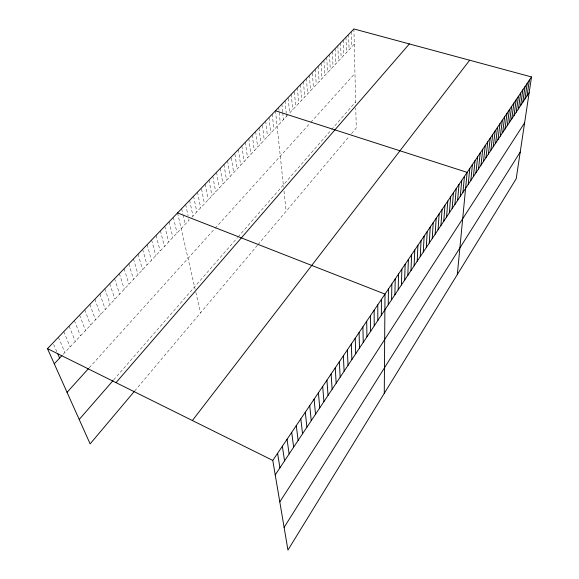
<?xml version="1.0" encoding="UTF-8"?>
<svg xmlns="http://www.w3.org/2000/svg" width="579" height="579" viewBox="0 0 579 579"><rect width="100%" height="100%" fill="white"/><g stroke="black" fill="none" stroke-linecap="round" stroke-linejoin="round"><path stroke-width="0.43" stroke-dasharray="2.9 2.17" d="M134.697 390.977L257.51 245.214M258.017 244.613L349.101 136.506M351.504 133.655L356.259 128.01L355.781 107.976M113.658 379.896L237.506 237.6M238.056 236.97L330.479 130.789M331.521 129.595L355.636 101.882M89.202 367.788L213.962 229.602M215.156 228.278L309.714 123.551M310.836 122.299L354.963 73.432M63.14 354.341L189.072 220.186L188.313 216.698M191.859 217.219L288.371 114.403M354.261 44.207L289.601 113.093L288.176 97.518M53.673 344.498L56.814 351.699M58.407 337.224L64.906 352.459M63.784 331.615L70.146 346.879M69.104 326.064L75.321 341.364M74.373 320.571L80.452 335.9M79.584 315.135L85.526 330.493M84.737 309.758L90.548 325.145M89.839 304.438L95.521 319.847M94.884 299.169L100.442 314.607M99.877 293.958L105.313 309.418M104.828 288.798L110.133 304.279M109.721 283.696L114.903 299.198M114.562 278.637L119.629 294.161M119.361 273.635L124.311 289.174M124.109 268.685L128.943 284.238M128.806 263.778L133.532 279.353M133.459 258.929L138.07 274.518M138.063 254.123L142.572 269.72M142.629 249.361L147.023 264.979M147.146 244.649L151.437 260.275M151.618 239.981L155.809 255.621M156.048 235.363L160.137 251.011M160.434 230.789L164.422 246.444M164.776 226.251L168.67 241.921M169.075 221.764L172.875 237.441M173.338 217.32L177.044 233.004M177.558 212.92L195.109 289.196M195.811 292.229L200.551 312.819M181.618 208.686L182.79 213.912M182.986 214.787L185.142 224.377M185.642 204.488L188.117 215.822M189.623 200.327L192.973 216.032M193.574 196.209L196.838 211.914M197.49 192.127L200.667 207.832M201.543 188.957L204.467 203.786M205.212 184.071L208.23 199.777M209.019 180.098L211.957 195.803M212.797 176.154L215.656 191.859M216.539 172.252L219.325 187.958M220.252 168.38L222.958 184.086M223.928 164.545L226.563 180.243M227.576 160.745L230.138 176.436M231.325 157.843L233.677 172.665M234.908 154.101L237.195 168.923M238.324 149.527L240.676 165.21M241.841 145.85L244.128 161.534M245.337 142.21L247.551 157.886M248.796 138.598L250.946 154.267M252.234 135.016L254.319 150.678M255.636 131.462L257.655 147.124M259.016 127.945L260.97 143.592M262.468 125.317L264.256 140.089M265.681 120.982L267.512 136.622M268.974 117.551L270.748 133.177M272.239 114.143L273.954 129.761M275.481 110.763L283.587 187.256M283.992 191.092L286.127 211.248M278.687 107.412L280.287 123.016M281.879 104.09L282.646 111.885M282.733 112.753L283.413 119.679M285.034 100.789L286.192 112.912M286.272 113.773L286.518 116.372M291.28 94.276L292.656 109.836M294.443 91.923L295.688 106.608M297.425 87.863L298.699 103.402M300.465 84.693L301.681 100.225M303.476 81.552L304.641 97.069M306.465 78.433L307.579 93.936M309.432 75.342L310.496 90.831M312.428 73.135L313.391 87.747M315.294 69.227L316.257 84.693M318.189 66.209L319.109 81.653M321.063 63.205L321.938 78.643M323.914 60.23L324.739 75.654M326.744 57.278L327.526 72.686M329.552 54.346L330.291 69.741M332.339 51.444L333.034 66.817M335.111 48.556L335.755 63.922M337.854 45.69L338.462 61.041M340.575 42.846L341.14 58.182M343.282 40.031L343.803 55.345M345.967 37.23L346.452 52.53M348.63 34.45L349.072 49.736M351.272 31.686L351.677 46.957M353.899 28.95L355.672 103.409"/><path stroke-width="0.87" d="M381.366 315.142L381.409 299.423M384.268 393.365L384.999 294.11L177.558 212.92M388.256 304.771L388.437 289.001M391.599 299.741L391.853 283.949M394.907 294.762L395.225 278.948M398.186 289.826L398.562 273.997M401.435 284.94L401.869 269.097M404.649 280.106L405.148 264.241M407.833 275.315L408.39 259.435M410.981 270.574L411.604 254.68M414.108 265.87L414.781 249.969M417.198 261.216L417.929 245.301M420.26 256.606L421.049 240.676M423.292 252.039L424.132 236.102M426.303 247.515L427.193 231.571M429.278 243.035L430.226 227.077M432.231 238.599L433.222 222.633M435.147 234.198L436.197 218.225M438.05 229.841L439.143 213.861M440.916 225.521L442.059 209.54M443.76 221.243L444.947 205.256M446.575 217.002L447.813 201.014M449.369 212.804L450.65 196.809M452.134 208.643L453.458 192.641M454.877 204.517L456.245 188.515M457.591 200.428L459.002 184.426M460.283 196.375L461.738 180.373M462.954 192.358L464.445 176.356M457.33 274.518L467.13 172.376L275.481 110.763M468.223 184.426L469.793 168.431M470.821 180.518L472.435 164.523M473.398 176.638L475.048 160.644M475.952 172.795L477.639 156.808M478.486 168.981L480.208 153.001M480.997 165.203L482.756 149.223M483.487 161.454L485.282 145.481M485.955 157.741L487.779 141.775M488.401 154.057L490.261 138.099M490.826 150.41L492.722 134.451M493.228 146.791L495.161 130.84M495.617 143.194L497.578 127.257M497.983 139.633L499.974 123.703M500.328 136.108L502.355 120.179M502.659 132.605L504.707 116.683M504.96 129.131L507.045 113.223M507.255 125.686L509.368 109.786M509.52 122.27L511.662 106.377M511.771 118.876L513.942 103.004M514.007 115.518L516.207 99.653M516.222 112.181L518.444 96.324M518.422 108.874L520.673 93.031M520.601 105.595L522.88 89.759M522.765 102.338L525.066 86.517M524.907 99.11L527.237 83.304M527.035 95.911L529.387 80.112M531.522 76.942L516.2 178.759L287.944 550.05L272.781 460.421L531.522 76.942L353.899 28.95L47.478 348.63L90.136 443.869L134.176 391.599M284.108 527.368L520.217 152.06M279.795 501.906L524.61 122.864M275.228 474.889L529.148 92.727M192.38 420.528L469.656 60.23M116.017 382.639L409.353 43.932M79.207 419.471L113.093 380.541M67.048 392.33L88.659 368.389M54.267 363.793L61.967 355.593M47.478 348.63L272.781 460.421M57.516 353.299L59.615 358.097M277.594 453.285L279.918 467.832M282.349 446.235L284.55 460.855M287.046 439.273L289.131 453.965M291.693 432.39L293.654 447.147M296.274 425.594L298.127 440.416M300.812 418.878L302.549 433.765M305.292 412.234L306.921 427.186M309.722 405.676L311.241 420.68M314.093 399.192L315.519 414.253M318.421 392.779L319.738 407.891M322.698 386.439L323.914 401.609M326.925 380.179L328.047 395.392M331.101 373.983L332.129 389.247M335.234 367.86L336.167 383.168M339.323 361.803L340.163 377.161M343.361 355.817L344.114 371.211M347.357 349.897L348.022 365.335M351.308 344.035L351.887 359.516M355.216 338.245L355.709 353.762M359.081 332.52L359.494 348.066M362.903 326.853L363.236 342.435M366.681 321.251L366.941 336.862M370.422 315.7L370.603 331.347M374.128 310.221L374.229 325.89M377.79 304.793L377.819 320.491"/></g></svg>
